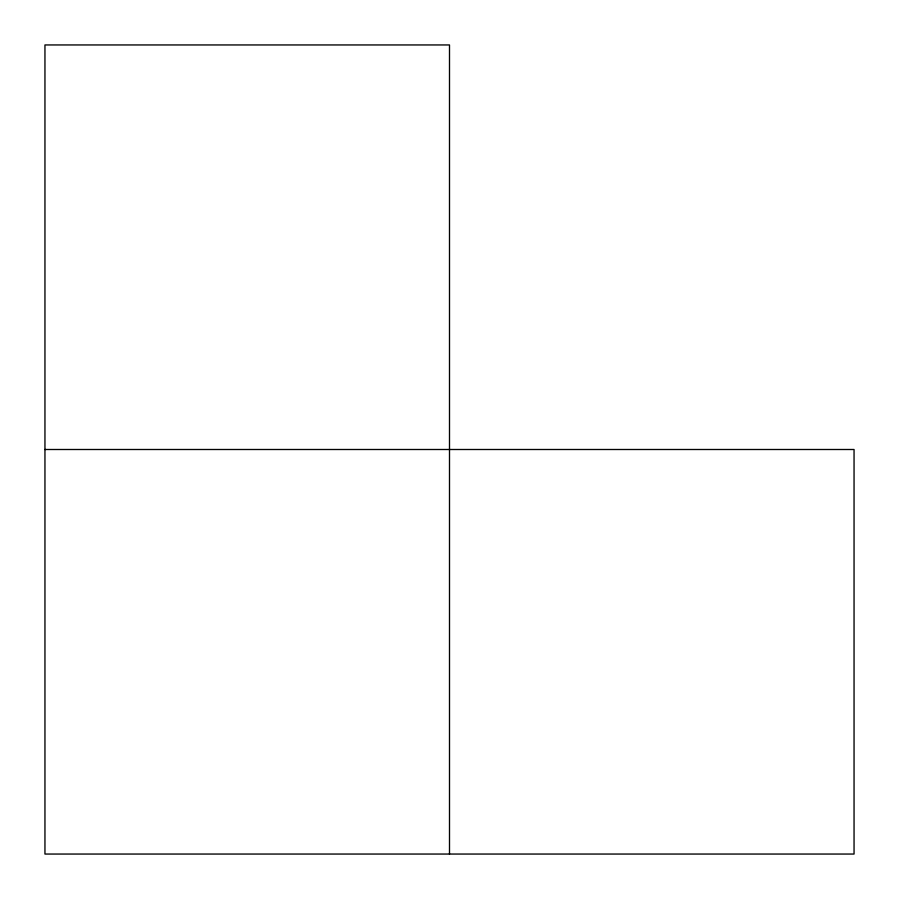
<?xml version="1.0" encoding="UTF-8"?>
<svg xmlns="http://www.w3.org/2000/svg" width="899" height="899" viewBox="0 0 899 899"><rect width="100%" height="100%" fill="white"/><g stroke="black" fill="none" stroke-linecap="round" stroke-linejoin="round"><path stroke-width="1.35" d="M44.95 449.5L854.05 449.5L854.05 854.05L44.95 854.05L44.95 44.95L449.5 44.95L449.5 854.05"/></g></svg>
